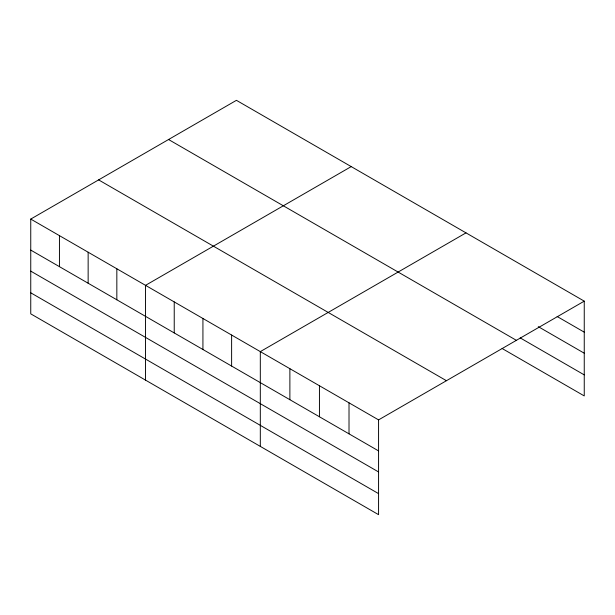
<?xml version="1.0" encoding="UTF-8"?>
<svg xmlns="http://www.w3.org/2000/svg" width="615" height="615" viewBox="0 0 615 615"><rect width="100%" height="100%" fill="white"/><g stroke="black" fill="none" stroke-linecap="round" stroke-linejoin="round"><path stroke-width="0.92" d="M378.571 471.951L378.571 419.891L30.75 219.078L30.75 313.85L378.571 514.67L378.571 471.951L30.75 271.13M30.75 219.078L236.429 100.33L584.25 301.15L584.25 395.922L502.124 348.505M351.211 166.603L145.532 285.345L145.532 380.124M465.993 232.87L260.314 351.619L260.314 446.39M378.571 419.891L584.25 301.15M557.152 316.517L584.25 332.161M538.263 326.65L584.25 353.202M520.19 337.896L584.25 374.881M168.556 139.52L516.377 340.333M98.623 179.895L446.444 380.708M30.75 250.09L378.571 450.91M30.75 292.809L378.571 493.63M349.013 402.825L349.013 433.836M319.446 385.751L319.446 416.77M289.88 368.685L289.88 399.696M231.617 335.052L231.617 366.063M202.927 318.478L202.927 349.497M174.23 301.911L174.23 332.93M116.835 268.778L116.835 299.797M88.145 252.212L88.145 283.231M59.447 235.645L59.447 266.656"/></g></svg>
